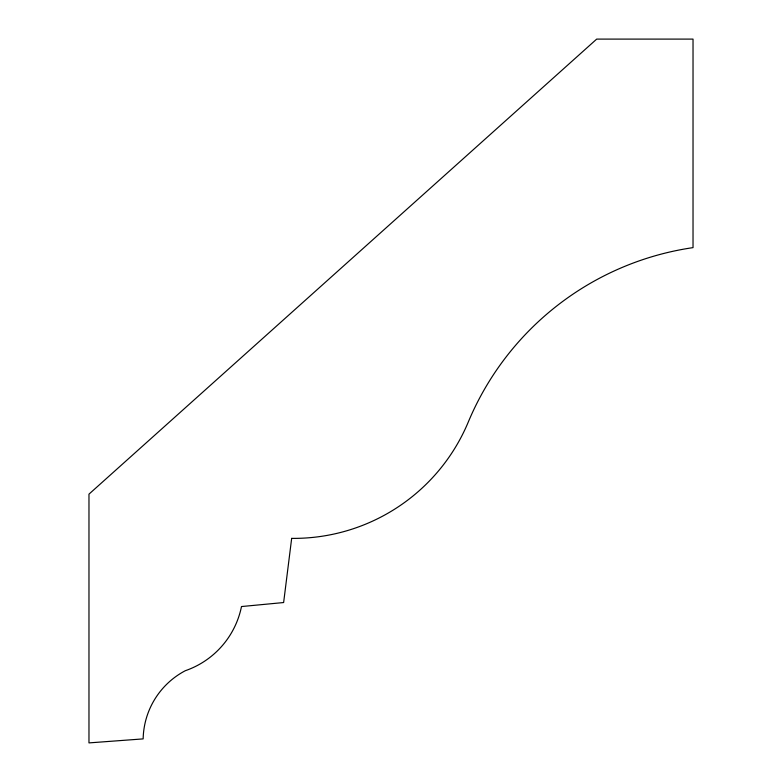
<?xml version="1.0" encoding="UTF-8"?>
<svg xmlns="http://www.w3.org/2000/svg" width="782" height="782" viewBox="0 0 782 782"><rect width="100%" height="100%" fill="white"/><g stroke="black" fill="none" stroke-linecap="round" stroke-linejoin="round"><path stroke-width="1.17" d="M291.666 538.378L283.631 602.541L241.491 606.549A85.942 85.942 0 0 1 185.305 670.712A78.738 78.738 0 0 0 143.155 738.892L88.972 742.9L88.972 494.146L596.695 39.1L693.028 39.1L693.028 247.63A288.783 288.783 0 0 0 468.262 422.075A189.254 189.254 0 0 1 291.666 538.378"/></g></svg>
